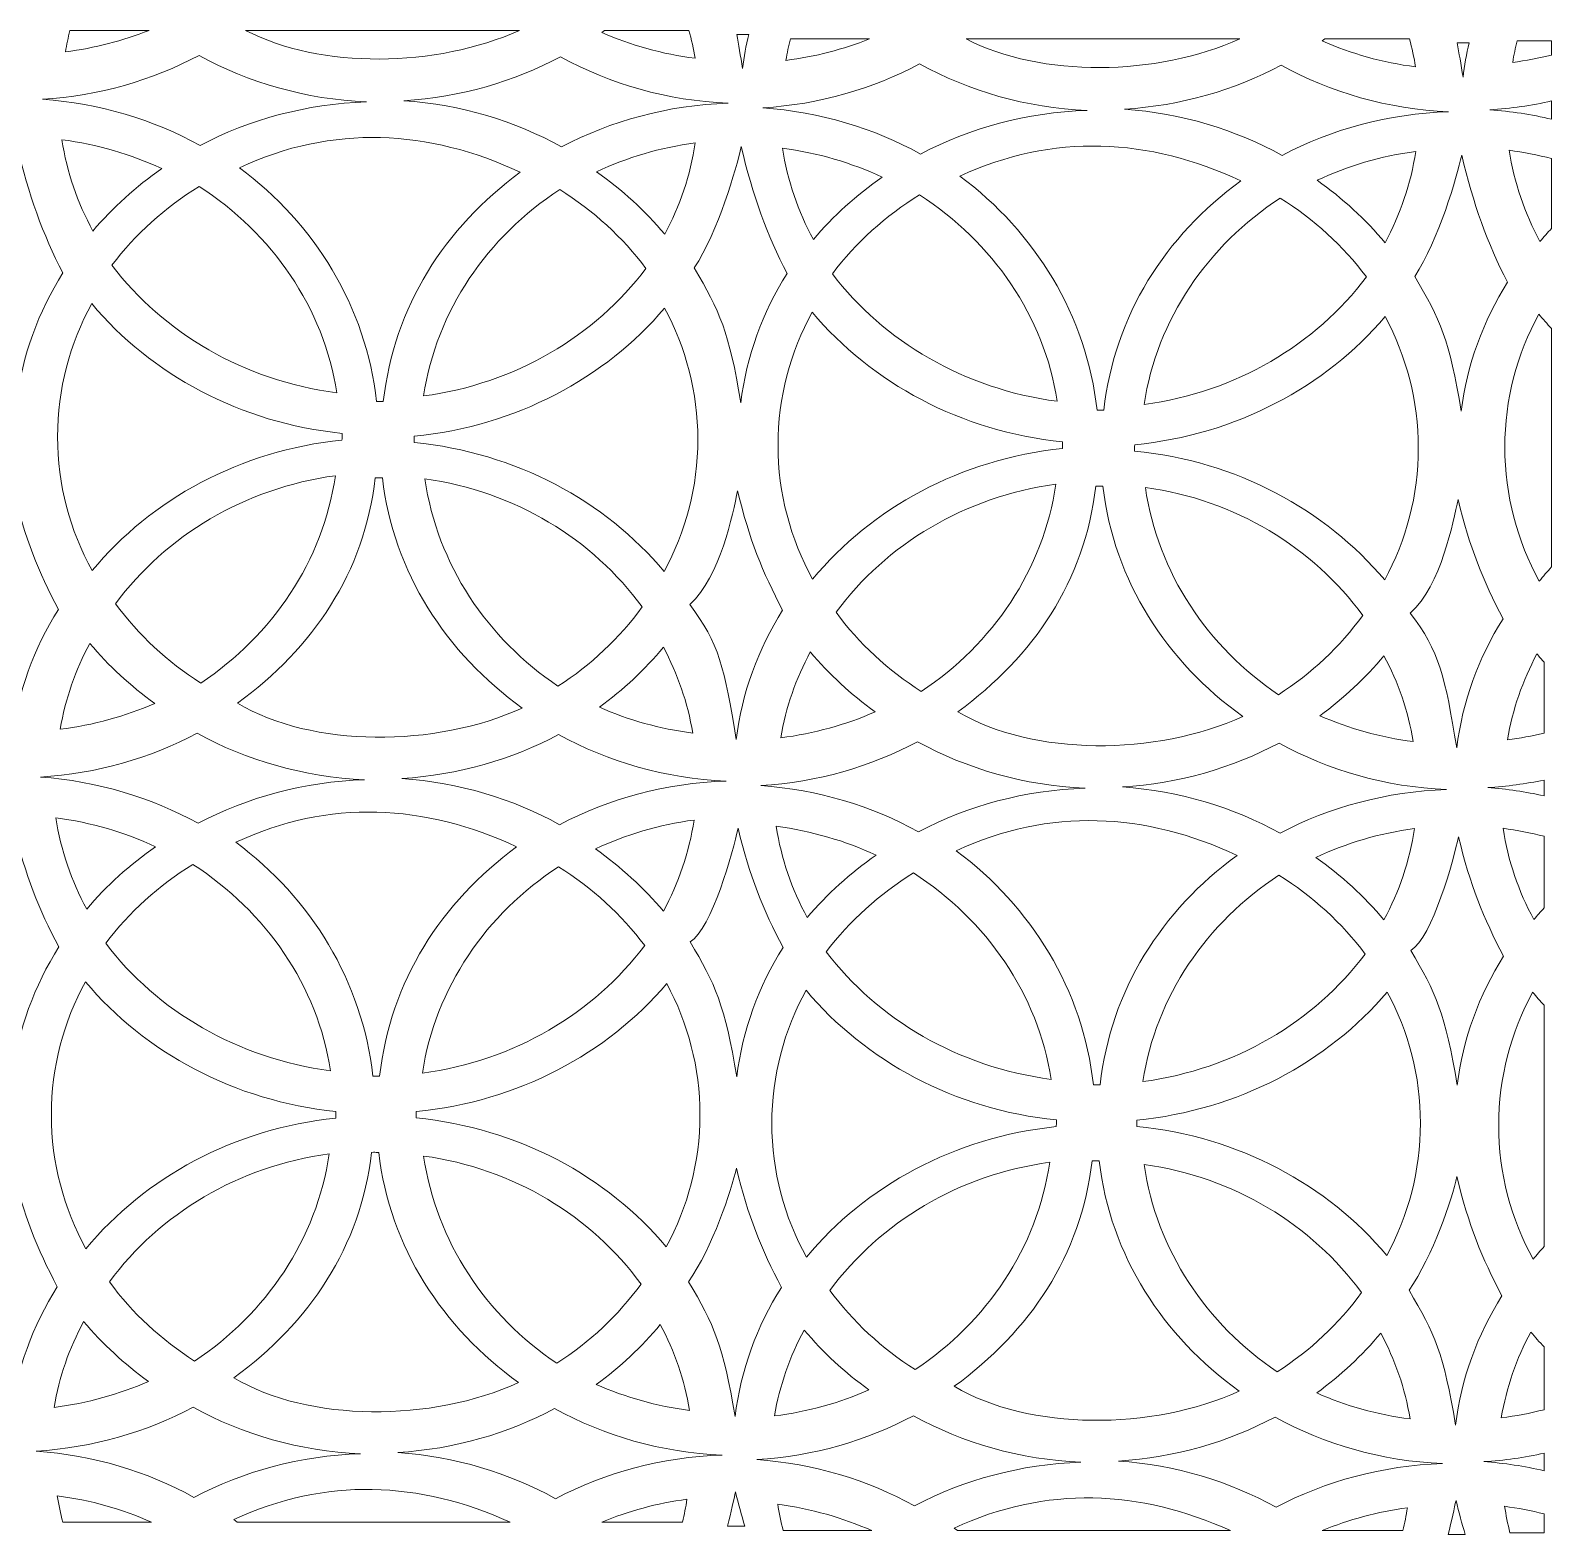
# Model space of a CAD drawing. Header units: millimetres. Extents: x -1200 to 1200, y -590 to 590.
# Drawn here: x 10 to 1200, y -590 to 587 of the extents above; entities that cross this region are included whole.
import ezdxf

# ---------------------------------------------------------------- set-up
doc = ezdxf.new("R2010")
doc.units = ezdxf.units.MM
doc.header["$MEASUREMENT"] = 0
doc.layers.add('Layer 1', color=7, linetype='Continuous')

msp = doc.modelspace()

# ---------------------------------------------------------------- linework, layer by layer
at = {"layer": 'Layer 1', "color": 250, "lineweight": 20}
for points, knots in [([(37.6898, 569.7617), (38.6448, 575.4157), (39.8166, 580.9928), (41.2048, 586.5023), (41.2048, 586.5023), (103.1133, 586.5023), (103.1133, 586.5023), (82.5614, 578.3672), (60.6245, 572.6579), (37.6898, 569.7617)], [0, 0, 0, 0, 0.333333333, 0.333333333, 0.333333333, 0.666666667, 0.666666667, 0.666666667, 1, 1, 1, 1]), ([(392.7274, 586.5023), (327.6813, 557.2516), (237.2292, 556.0679), (178.5995, 586.5023), (178.5995, 586.5023), (392.7274, 586.5023), (392.7274, 586.5023)], [0, 0, 0, 0, 0.5, 0.5, 0.5, 1, 1, 1, 1]), ([(530.1548, 564.6734), (528.9176, 572.0737), (527.3094, 579.351), (525.3434, 586.5023), (525.3434, 586.5023), (459.211, 586.5023), (459.211, 586.5023), (459.211, 586.5023), (457.0843, 584.9465), (457.0843, 584.9465), (479.7793, 574.9207), (504.3287, 567.9724), (530.1548, 564.6734)], [0, 0, 0, 0, 0.25, 0.25, 0.25, 0.5, 0.5, 0.5, 0.75, 0.75, 0.75, 1, 1, 1, 1]), ([(562.673, 583.4401), (564.1367, 575.4894), (565.6235, 566.6595), (567.2546, 556.689), (568.3639, 565.7526), (569.9754, 574.6809), (572.0726, 583.4401), (572.0726, 583.4401), (562.673, 583.4401), (562.673, 583.4401)], [0, 0, 0, 0, 0.333333333, 0.333333333, 0.333333333, 0.666666667, 0.666666667, 0.666666667, 1, 1, 1, 1]), ([(601.1544, 563.1023), (602.1096, 568.7563), (603.2812, 574.3335), (604.6695, 579.8429), (604.6695, 579.8429), (666.578, 579.8429), (666.578, 579.8429), (646.026, 571.7078), (624.0891, 565.9985), (601.1544, 563.1023)], [0, 0, 0, 0, 0.333333333, 0.333333333, 0.333333333, 0.666666667, 0.666666667, 0.666666667, 1, 1, 1, 1]), ([(956.192, 579.8429), (891.146, 550.5923), (800.6939, 549.4086), (742.0641, 579.8429), (742.0641, 579.8429), (956.192, 579.8429), (956.192, 579.8429)], [0, 0, 0, 0, 0.5, 0.5, 0.5, 1, 1, 1, 1]), ([(1093.6195, 558.0141), (1092.3822, 565.4144), (1090.774, 572.6917), (1088.8081, 579.8429), (1088.8081, 579.8429), (1022.6757, 579.8429), (1022.6757, 579.8429), (1022.6757, 579.8429), (1020.5489, 578.2873), (1020.5489, 578.2873), (1043.244, 568.2613), (1067.7935, 561.313), (1093.6195, 558.0141)], [0, 0, 0, 0, 0.25, 0.25, 0.25, 0.5, 0.5, 0.5, 0.75, 0.75, 0.75, 1, 1, 1, 1]), ([(1126.1377, 576.7807), (1127.6014, 568.8302), (1129.0881, 560.0002), (1130.7193, 550.0296), (1131.8286, 559.0932), (1133.4401, 568.0215), (1135.5373, 576.7807), (1135.5373, 576.7807), (1126.1377, 576.7807), (1126.1377, 576.7807)], [0, 0, 0, 0, 0.333333333, 0.333333333, 0.333333333, 0.666666667, 0.666666667, 0.666666667, 1, 1, 1, 1]), ([(1169.5225, 561.5344), (1170.471, 567.1883), (1171.6361, 572.7654), (1173.0178, 578.2749), (1173.0178, 578.2749), (1199.95, 578.2749), (1199.95, 578.2749), (1199.95, 578.2749), (1199.95, 567.1791), (1199.95, 567.1791), (1190.0317, 564.741), (1179.8838, 562.8502), (1169.5225, 561.5344)], [0, 0, 0, 0, 0.25, 0.25, 0.25, 0.5, 0.5, 0.5, 0.75, 0.75, 0.75, 1, 1, 1, 1]), ([(142.9634, 496.4782), (181.6222, 516.8652), (225.9391, 529.0832), (273.1737, 530.5804), (225.4927, 532.6711), (180.887, 545.7039), (142.1856, 566.9977), (105.6667, 547.5055), (64.0575, 535.3182), (19.6519, 532.6219), (64.4579, 529.4921), (106.3526, 516.6869), (142.9634, 496.4782)], [0, 0, 0, 0, 0.25, 0.25, 0.25, 0.5, 0.5, 0.5, 0.75, 0.75, 0.75, 1, 1, 1, 1]), ([(425.7214, 495.4114), (464.3834, 515.7983), (508.6971, 528.0163), (555.9284, 529.5136), (508.254, 531.6042), (463.6483, 544.637), (424.9468, 565.9309), (388.4213, 546.4386), (346.8154, 534.2514), (302.4099, 531.5551), (347.2191, 528.4252), (389.1106, 515.62), (425.7214, 495.4114)], [0, 0, 0, 0, 0.25, 0.25, 0.25, 0.5, 0.5, 0.5, 0.75, 0.75, 0.75, 1, 1, 1, 1]), ([(706.4281, 489.8189), (745.0868, 510.2058), (789.4038, 522.4238), (836.6384, 523.9211), (788.9574, 526.0118), (744.3517, 539.0445), (705.6502, 560.3384), (669.1313, 540.8462), (627.5221, 528.6589), (583.1166, 525.9626), (627.9225, 522.8327), (669.8174, 510.0275), (706.4281, 489.8189)], [0, 0, 0, 0, 0.25, 0.25, 0.25, 0.5, 0.5, 0.5, 0.75, 0.75, 0.75, 1, 1, 1, 1]), ([(989.1861, 488.752), (1027.8481, 509.1389), (1072.1617, 521.357), (1119.3932, 522.8543), (1071.7187, 524.9449), (1027.1129, 537.9777), (988.4115, 559.2716), (951.8861, 539.7793), (910.2801, 527.5921), (865.8745, 524.8957), (910.6838, 521.7659), (952.5753, 508.9607), (989.1861, 488.752)], [0, 0, 0, 0, 0.25, 0.25, 0.25, 0.5, 0.5, 0.5, 0.75, 0.75, 0.75, 1, 1, 1, 1]), ([(1199.95, 531.3029), (1184.298, 527.7427), (1168.1342, 525.4061), (1151.5798, 524.3946), (1168.1408, 523.2324), (1184.3079, 520.7267), (1199.95, 517.0066), (1199.95, 517.0066), (1199.95, 531.3029), (1199.95, 531.3029)], [0, 0, 0, 0, 0.333333333, 0.333333333, 0.333333333, 0.666666667, 0.666666667, 0.666666667, 1, 1, 1, 1]), ([(284.0404, 296.1232), (283.0394, 296.1232), (282.045, 296.1478), (281.0473, 296.157), (272.7241, 370.3659), (232.5655, 435.545), (173.8011, 479.1259), (246.3302, 513.0467), (322.01, 509.1882), (393.4363, 475.5103), (334.3077, 432.2584), (294.6938, 370.4028), (286.3084, 296.1478), (286.3084, 296.1478), (284.0404, 296.1232), (284.0404, 296.1232)], [0, 0, 0, 0, 0.2, 0.2, 0.2, 0.4, 0.4, 0.4, 0.6, 0.6, 0.6, 0.8, 0.8, 0.8, 1, 1, 1, 1]), ([(59.1508, 429.6021), (47.1551, 451.6399), (38.8385, 475.6701), (34.9756, 501.0039), (62.6987, 497.3575), (88.9777, 489.5914), (113.0479, 478.4064), (92.8406, 464.3806), (74.7043, 447.9598), (59.1508, 429.6021)], [0, 0, 0, 0, 0.333333333, 0.333333333, 0.333333333, 0.666666667, 0.666666667, 0.666666667, 1, 1, 1, 1]), ([(847.5052, 289.4639), (846.5042, 289.4639), (845.5097, 289.4885), (844.512, 289.4977), (836.1888, 363.7066), (796.0302, 428.8857), (737.2658, 472.4665), (809.7949, 506.3873), (885.4746, 502.5288), (956.901, 468.8509), (897.7723, 425.599), (858.1585, 363.7434), (849.773, 289.4885), (849.773, 289.4885), (847.5052, 289.4639), (847.5052, 289.4639)], [0, 0, 0, 0, 0.2, 0.2, 0.2, 0.4, 0.4, 0.4, 0.6, 0.6, 0.6, 0.8, 0.8, 0.8, 1, 1, 1, 1]), ([(-36.9168, 401.2583), (-16.9983, 367.6235), (-9.6006, 351.3287), (-0.5357, 295.8127), (3.931, 332.2761), (16.58, 366.4644), (35.6976, 396.8003), (20.049, 426.6198), (8.7819, 458.493), (-0.1912, 496.1247), (-4.0475, 478.5663), (-18.0879, 430.177), (-36.9168, 401.2583)], [0, 0, 0, 0, 0.25, 0.25, 0.25, 0.5, 0.5, 0.5, 0.75, 0.75, 0.75, 1, 1, 1, 1]), ([(506.3472, 427.1117), (518.2083, 449.1496), (526.433, 473.1798), (530.25, 498.5136), (502.842, 494.8672), (476.8583, 487.1011), (453.0605, 475.9161), (473.0413, 461.8903), (490.971, 445.4695), (506.3472, 427.1117)], [0, 0, 0, 0, 0.333333333, 0.333333333, 0.333333333, 0.666666667, 0.666666667, 0.666666667, 1, 1, 1, 1]), ([(529.4525, 400.7265), (549.371, 367.0916), (556.7687, 350.7968), (565.8336, 295.2808), (570.3003, 331.7442), (582.9492, 365.9325), (602.0668, 396.2685), (586.4183, 426.0879), (575.1512, 457.9611), (566.1781, 495.5928), (562.3217, 478.0344), (548.2814, 429.6451), (529.4525, 400.7265)], [0, 0, 0, 0, 0.25, 0.25, 0.25, 0.5, 0.5, 0.5, 0.75, 0.75, 0.75, 1, 1, 1, 1]), ([(622.6155, 422.9427), (610.6198, 444.9806), (602.3032, 469.0108), (598.4402, 494.3446), (626.1634, 490.6982), (652.4424, 482.932), (676.5126, 471.7471), (656.3053, 457.7213), (638.1689, 441.3004), (622.6155, 422.9427)], [0, 0, 0, 0, 0.333333333, 0.333333333, 0.333333333, 0.666666667, 0.666666667, 0.666666667, 1, 1, 1, 1]), ([(1069.8119, 420.4524), (1081.6731, 442.4903), (1089.8977, 466.5204), (1093.7147, 491.8542), (1066.3066, 488.2079), (1040.323, 480.4417), (1016.5252, 469.2568), (1036.5061, 455.2309), (1054.4356, 438.8101), (1069.8119, 420.4524)], [0, 0, 0, 0, 0.333333333, 0.333333333, 0.333333333, 0.666666667, 0.666666667, 0.666666667, 1, 1, 1, 1]), ([(1092.9172, 394.0671), (1112.8357, 360.4323), (1120.2333, 344.1374), (1129.2982, 288.6215), (1133.7651, 325.0849), (1146.4139, 359.2732), (1165.5316, 389.6091), (1149.8829, 419.4286), (1138.6158, 451.3017), (1129.6429, 488.9334), (1125.7865, 471.3751), (1111.7461, 422.9857), (1092.9172, 394.0671)], [0, 0, 0, 0, 0.25, 0.25, 0.25, 0.5, 0.5, 0.5, 0.75, 0.75, 0.75, 1, 1, 1, 1]), ([(1190.8687, 421.3747), (1178.9353, 443.4126), (1170.6646, 467.4428), (1166.8214, 492.7765), (1178.1279, 491.2824), (1189.1784, 489.0872), (1199.95, 486.2555), (1199.95, 486.2555), (1199.95, 431.6158), (1199.95, 431.6158), (1196.8288, 428.2708), (1193.8061, 424.8612), (1190.8687, 421.3747)], [0, 0, 0, 0, 0.25, 0.25, 0.25, 0.5, 0.5, 0.5, 0.75, 0.75, 0.75, 1, 1, 1, 1]), ([(74.0118, 402.8448), (92.3844, 427.0687), (115.5292, 448.0213), (142.1988, 464.5313), (199.4664, 427.4899), (239.6841, 369.711), (249.8452, 303.0839), (177.1422, 312.6486), (114.1704, 349.9021), (74.0118, 402.8448)], [0, 0, 0, 0, 0.333333333, 0.333333333, 0.333333333, 0.666666667, 0.666666667, 0.666666667, 1, 1, 1, 1]), ([(491.6569, 400.3544), (473.4943, 424.5783), (450.6088, 445.531), (424.2379, 462.0409), (367.62, 424.9995), (327.8553, 367.2207), (317.8124, 300.5936), (389.6915, 310.1582), (451.9545, 347.4118), (491.6569, 400.3544)], [0, 0, 0, 0, 0.333333333, 0.333333333, 0.333333333, 0.666666667, 0.666666667, 0.666666667, 1, 1, 1, 1]), ([(637.4764, 396.1854), (655.8492, 420.4093), (678.9938, 441.3619), (705.6634, 457.8719), (762.9311, 420.8305), (803.1488, 363.0517), (813.3099, 296.4245), (740.6069, 305.9893), (677.6351, 343.2428), (637.4764, 396.1854)], [0, 0, 0, 0, 0.333333333, 0.333333333, 0.333333333, 0.666666667, 0.666666667, 0.666666667, 1, 1, 1, 1]), ([(1055.1216, 393.6951), (1036.9589, 417.919), (1014.0736, 438.8716), (987.7026, 455.3816), (931.0847, 418.3402), (891.3199, 360.5614), (881.277, 293.9342), (953.1562, 303.4989), (1015.4191, 340.7525), (1055.1216, 393.6951)], [0, 0, 0, 0, 0.333333333, 0.333333333, 0.333333333, 0.666666667, 0.666666667, 0.666666667, 1, 1, 1, 1]), ([(254.0134, 271.3183), (254.0134, 271.3183), (254.0331, 269.9778), (254.0331, 269.9778), (254.0331, 268.6896), (254.0003, 267.4106), (253.9773, 266.1255), (174.3493, 257.9289), (104.623, 219.6516), (58.5863, 163.9541), (41.2704, 195.4492), (31.5098, 231.0302), (31.5098, 268.7142), (31.5098, 306.1307), (41.1358, 341.4688), (58.2221, 372.8009), (104.6296, 317.4294), (174.4149, 279.4442), (254.0134, 271.3183)], [0, 0, 0, 0, 0.166666667, 0.166666667, 0.166666667, 0.333333333, 0.333333333, 0.333333333, 0.5, 0.5, 0.5, 0.666666667, 0.666666667, 0.666666667, 0.833333333, 0.833333333, 0.833333333, 1, 1, 1, 1]), ([(310.4081, 266.2976), (310.4081, 267.2323), (310.4344, 268.1608), (310.4442, 269.0923), (389.8917, 276.8677), (459.6705, 314.3795), (506.3275, 369.2714), (522.9311, 338.299), (532.275, 303.4682), (532.275, 266.6236), (532.275, 229.5083), (522.7868, 194.4377), (505.9566, 163.2962), (459.654, 218.5293), (389.9311, 256.3455), (310.4344, 264.1793), (310.4344, 264.1793), (310.4081, 266.2976), (310.4081, 266.2976)], [0, 0, 0, 0, 0.166666667, 0.166666667, 0.166666667, 0.333333333, 0.333333333, 0.333333333, 0.5, 0.5, 0.5, 0.666666667, 0.666666667, 0.666666667, 0.833333333, 0.833333333, 0.833333333, 1, 1, 1, 1]), ([(817.478, 264.6589), (817.478, 264.6589), (817.4977, 263.3185), (817.4977, 263.3185), (817.4977, 262.0302), (817.465, 260.7513), (817.442, 259.4662), (737.814, 251.2696), (668.0877, 212.9922), (622.0511, 157.2948), (604.7352, 188.7898), (594.9745, 224.3709), (594.9745, 262.0548), (594.9745, 299.4713), (604.6006, 334.8095), (621.6867, 366.1416), (668.0943, 310.7701), (737.8796, 272.7848), (817.478, 264.6589)], [0, 0, 0, 0, 0.166666667, 0.166666667, 0.166666667, 0.333333333, 0.333333333, 0.333333333, 0.5, 0.5, 0.5, 0.666666667, 0.666666667, 0.666666667, 0.833333333, 0.833333333, 0.833333333, 1, 1, 1, 1]), ([(873.8728, 259.6383), (873.8728, 260.5729), (873.899, 261.5014), (873.9089, 262.433), (953.3564, 270.2084), (1023.1352, 307.7202), (1069.7922, 362.6121), (1086.3959, 331.6397), (1095.7397, 296.8088), (1095.7397, 259.9642), (1095.7397, 222.849), (1086.2514, 187.7784), (1069.4212, 156.6369), (1023.1188, 211.87), (953.3958, 249.6862), (873.899, 257.52), (873.899, 257.52), (873.8728, 259.6383), (873.8728, 259.6383)], [0, 0, 0, 0, 0.166666667, 0.166666667, 0.166666667, 0.333333333, 0.333333333, 0.333333333, 0.5, 0.5, 0.5, 0.666666667, 0.666666667, 0.666666667, 0.833333333, 0.833333333, 0.833333333, 1, 1, 1, 1]), ([(1199.95, 166.8103), (1196.6319, 163.2009), (1193.4122, 159.5023), (1190.3075, 155.7269), (1173.0835, 187.2218), (1163.3753, 222.8029), (1163.3753, 260.4868), (1163.3753, 297.9034), (1172.9489, 333.2415), (1189.9431, 364.5736), (1193.1628, 360.709), (1196.5072, 356.9242), (1199.95, 353.2349), (1199.95, 353.2349), (1199.95, 166.8103), (1199.95, 166.8103)], [0, 0, 0, 0, 0.2, 0.2, 0.2, 0.4, 0.4, 0.4, 0.6, 0.6, 0.6, 0.8, 0.8, 0.8, 1, 1, 1, 1]), ([(76.8802, 138.0055), (94.8525, 113.6771), (117.4885, 92.6384), (143.5805, 76.0577), (199.5912, 113.2559), (238.9326, 171.2776), (248.8672, 238.1876), (177.756, 228.5829), (116.1592, 191.1695), (76.8802, 138.0055)], [0, 0, 0, 0, 0.333333333, 0.333333333, 0.333333333, 0.666666667, 0.666666667, 0.666666667, 1, 1, 1, 1]), ([(-40.4187, 137.9225), (-17.5759, 108.1522), (-13.1025, 87.9928), (-4.0376, 32.4769), (0.4291, 68.9433), (13.078, 103.1285), (32.1957, 133.4645), (16.5471, 163.2839), (5.9955, 189.2172), (-2.9808, 226.8489), (-6.834, 209.2905), (-16.1318, 159.7852), (-40.4187, 137.9225)], [0, 0, 0, 0, 0.25, 0.25, 0.25, 0.5, 0.5, 0.5, 0.75, 0.75, 0.75, 1, 1, 1, 1]), ([(280.0265, 236.5889), (280.0265, 236.5889), (281.4641, 236.6073), (281.4641, 236.6073), (282.8425, 236.6073), (284.2112, 236.5766), (285.5863, 236.555), (294.3624, 162.1771), (335.3448, 99.5006), (394.9722, 56.5009), (326.9953, 25.507), (230.7145, 25.3871), (172.2586, 60.2487), (231.5382, 103.5958), (271.3293, 162.2386), (280.0265, 236.5889)], [0, 0, 0, 0, 0.2, 0.2, 0.2, 0.4, 0.4, 0.4, 0.6, 0.6, 0.6, 0.8, 0.8, 0.8, 1, 1, 1, 1]), ([(488.8179, 135.5152), (471.0525, 111.1867), (448.6724, 90.1481), (422.8759, 73.5673), (367.4954, 110.7656), (328.6002, 168.7872), (318.7805, 235.6973), (389.0844, 226.0926), (449.9852, 188.6791), (488.8179, 135.5152)], [0, 0, 0, 0, 0.333333333, 0.333333333, 0.333333333, 0.666666667, 0.666666667, 0.666666667, 1, 1, 1, 1]), ([(525.9506, 137.3906), (548.7934, 107.6203), (553.2667, 87.4609), (562.3316, 31.9449), (566.7984, 68.4114), (579.4473, 102.5966), (598.565, 132.9326), (582.9164, 162.7521), (572.3648, 188.6853), (563.3884, 226.317), (559.5353, 208.7586), (550.2375, 159.2533), (525.9506, 137.3906)], [0, 0, 0, 0, 0.25, 0.25, 0.25, 0.5, 0.5, 0.5, 0.75, 0.75, 0.75, 1, 1, 1, 1]), ([(640.3449, 131.3462), (658.3172, 107.0178), (680.9532, 85.979), (707.0451, 69.3984), (763.0559, 106.5965), (802.3972, 164.6183), (812.3319, 231.5283), (741.2207, 221.9236), (679.624, 184.5102), (640.3449, 131.3462)], [0, 0, 0, 0, 0.333333333, 0.333333333, 0.333333333, 0.666666667, 0.666666667, 0.666666667, 1, 1, 1, 1]), ([(843.4913, 229.9296), (843.4913, 229.9296), (844.9288, 229.948), (844.9288, 229.948), (846.3072, 229.948), (847.6758, 229.9172), (849.051, 229.8957), (857.827, 155.5178), (898.8095, 92.8413), (958.437, 49.8415), (890.4601, 18.8476), (794.1791, 18.7278), (735.7233, 53.5893), (795.0029, 96.9365), (834.7939, 155.5793), (843.4913, 229.9296)], [0, 0, 0, 0, 0.2, 0.2, 0.2, 0.4, 0.4, 0.4, 0.6, 0.6, 0.6, 0.8, 0.8, 0.8, 1, 1, 1, 1]), ([(1052.2827, 128.8558), (1034.5172, 104.5274), (1012.1372, 83.4887), (986.3406, 66.908), (930.96, 104.1062), (892.065, 162.1279), (882.2452, 229.038), (952.5491, 219.4333), (1013.45, 182.0199), (1052.2827, 128.8558)], [0, 0, 0, 0, 0.333333333, 0.333333333, 0.333333333, 0.666666667, 0.666666667, 0.666666667, 1, 1, 1, 1]), ([(1089.4153, 130.7312), (1112.2581, 100.961), (1116.7314, 80.8016), (1125.7963, 25.2856), (1130.2632, 61.7521), (1142.912, 95.9373), (1162.0297, 126.2732), (1146.381, 156.0927), (1135.8294, 182.026), (1126.8531, 219.6577), (1123.0001, 202.0993), (1113.7021, 152.594), (1089.4153, 130.7312)], [0, 0, 0, 0, 0.25, 0.25, 0.25, 0.5, 0.5, 0.5, 0.75, 0.75, 0.75, 1, 1, 1, 1]), ([(33.5872, 39.8495), (37.6045, 63.6244), (45.5404, 86.1973), (56.7714, 107.0178), (71.4945, 89.5209), (88.5346, 73.7518), (107.4948, 60.1226), (84.5372, 50.0967), (59.7055, 43.1484), (33.5872, 39.8495)], [0, 0, 0, 0, 0.333333333, 0.333333333, 0.333333333, 0.666666667, 0.666666667, 0.666666667, 1, 1, 1, 1]), ([(528.3071, 36.8887), (524.3325, 60.6637), (516.4885, 83.2366), (505.3823, 104.0601), (490.8298, 86.5601), (473.98, 70.7911), (455.2365, 57.1619), (477.9315, 47.136), (502.4809, 40.1877), (528.3071, 36.8887)], [0, 0, 0, 0, 0.333333333, 0.333333333, 0.333333333, 0.666666667, 0.666666667, 0.666666667, 1, 1, 1, 1]), ([(597.052, 33.1901), (601.0691, 56.9651), (609.005, 79.538), (620.2361, 100.3584), (634.9591, 82.8615), (651.9993, 67.0925), (670.9594, 53.4633), (648.0019, 43.4374), (623.1701, 36.489), (597.052, 33.1901)], [0, 0, 0, 0, 0.333333333, 0.333333333, 0.333333333, 0.666666667, 0.666666667, 0.666666667, 1, 1, 1, 1]), ([(1091.7717, 30.2294), (1087.7973, 54.0044), (1079.9533, 76.5772), (1068.8469, 97.4008), (1054.2945, 79.9008), (1037.4447, 64.1318), (1018.7012, 50.5026), (1041.3962, 40.4767), (1065.9456, 33.5283), (1091.7717, 30.2294)], [0, 0, 0, 0, 0.333333333, 0.333333333, 0.333333333, 0.666666667, 0.666666667, 0.666666667, 1, 1, 1, 1]), ([(1165.4397, 31.6221), (1169.4371, 55.3971), (1177.3304, 77.97), (1188.5023, 98.7904), (1190.3271, 96.6076), (1192.1848, 94.4493), (1194.0817, 92.3217), (1194.0817, 92.3217), (1194.0817, 36.8334), (1194.0817, 36.8334), (1184.7346, 34.6013), (1175.1774, 32.8581), (1165.4397, 31.6221)], [0, 0, 0, 0, 0.25, 0.25, 0.25, 0.5, 0.5, 0.5, 0.75, 0.75, 0.75, 1, 1, 1, 1]), ([(141.3881, -33.6861), (180.0468, -13.2992), (224.3638, -1.0812), (271.5951, 0.4161), (223.9174, 2.5068), (179.3117, 15.5395), (140.6135, 36.8334), (104.0881, 17.3412), (62.482, 5.1539), (18.0765, 2.4576), (62.8857, -0.6723), (104.774, -13.4775), (141.3881, -33.6861)], [0, 0, 0, 0, 0.25, 0.25, 0.25, 0.5, 0.5, 0.5, 0.75, 0.75, 0.75, 1, 1, 1, 1]), ([(424.146, -34.753), (462.8048, -14.366), (507.1217, -2.148), (554.3531, -0.6507), (506.6754, 1.4399), (462.0696, 14.4726), (423.3682, 35.7666), (386.846, 16.2743), (345.2401, 4.087), (300.8312, 1.3907), (345.6405, -1.7391), (387.5352, -14.5444), (424.146, -34.753)], [0, 0, 0, 0, 0.25, 0.25, 0.25, 0.5, 0.5, 0.5, 0.75, 0.75, 0.75, 1, 1, 1, 1]), ([(704.8527, -40.3454), (743.5115, -19.9585), (787.8284, -7.7405), (835.0598, -6.2432), (787.3821, -4.1526), (742.7763, 8.8801), (704.0782, 30.174), (667.5527, 10.6818), (625.9468, -1.5055), (581.5412, -4.2018), (626.3505, -7.3316), (668.2387, -20.1369), (704.8527, -40.3454)], [0, 0, 0, 0, 0.25, 0.25, 0.25, 0.5, 0.5, 0.5, 0.75, 0.75, 0.75, 1, 1, 1, 1]), ([(987.6107, -41.4123), (1026.2695, -21.0254), (1070.5864, -8.8074), (1117.8177, -7.3101), (1070.14, -5.2194), (1025.5343, 7.8133), (986.8329, 29.1072), (950.3107, 9.615), (908.7047, -2.5723), (864.2959, -5.2686), (909.1051, -8.3984), (951, -21.2037), (987.6107, -41.4123)], [0, 0, 0, 0, 0.25, 0.25, 0.25, 0.5, 0.5, 0.5, 0.75, 0.75, 0.75, 1, 1, 1, 1]), ([(1194.0817, 0.1917), (1179.7787, -2.8398), (1165.0524, -4.8505), (1150.0142, -5.7697), (1165.0623, -6.8274), (1179.7886, -8.9949), (1194.0817, -12.1708), (1194.0817, -12.1708), (1194.0817, 0.1917), (1194.0817, 0.1917)], [0, 0, 0, 0, 0.333333333, 0.333333333, 0.333333333, 0.666666667, 0.666666667, 0.666666667, 1, 1, 1, 1]), ([(281.1687, -231.5169), (280.1677, -231.5169), (279.1733, -231.4923), (278.1723, -231.4831), (269.849, -157.2743), (229.6905, -92.0952), (170.9261, -48.5143), (243.4585, -14.5936), (319.1349, -18.452), (390.5612, -52.13), (331.4326, -95.3818), (291.8221, -157.2374), (283.4333, -231.4923), (283.4333, -231.4923), (281.1687, -231.5169), (281.1687, -231.5169)], [0, 0, 0, 0, 0.2, 0.2, 0.2, 0.4, 0.4, 0.4, 0.6, 0.6, 0.6, 0.8, 0.8, 0.8, 1, 1, 1, 1]), ([(844.6333, -238.1763), (843.6323, -238.1763), (842.6379, -238.1517), (841.6369, -238.1425), (833.3138, -163.9336), (793.1551, -98.7545), (734.3908, -55.1737), (806.9231, -21.2529), (882.5996, -25.1113), (954.026, -58.7892), (894.8974, -102.0411), (855.2868, -163.8967), (846.898, -238.1517), (846.898, -238.1517), (844.6333, -238.1763), (844.6333, -238.1763)], [0, 0, 0, 0, 0.2, 0.2, 0.2, 0.4, 0.4, 0.4, 0.6, 0.6, 0.6, 0.8, 0.8, 0.8, 1, 1, 1, 1]), ([(54.3295, -100.7683), (42.3306, -78.7304), (34.0139, -54.7002), (30.1511, -29.3665), (57.8774, -33.0128), (84.1565, -40.7789), (108.2266, -51.9639), (88.016, -65.9897), (69.8797, -82.4105), (54.3295, -100.7683)], [0, 0, 0, 0, 0.333333333, 0.333333333, 0.333333333, 0.666666667, 0.666666667, 0.666666667, 1, 1, 1, 1]), ([(505.3953, -102.53), (517.2598, -80.492), (525.478, -56.4619), (529.3015, -31.1281), (501.8869, -34.7745), (475.9066, -42.5406), (452.1087, -53.7256), (472.0896, -67.7514), (490.0191, -84.1722), (505.3953, -102.53)], [0, 0, 0, 0, 0.333333333, 0.333333333, 0.333333333, 0.666666667, 0.666666667, 0.666666667, 1, 1, 1, 1]), ([(-40.0708, -125.9607), (-20.7693, -158.1044), (-12.7514, -175.8903), (-3.6865, -231.4063), (0.7771, -194.9398), (13.4292, -160.7546), (32.5436, -130.4187), (16.8982, -100.5992), (6.3433, -74.6659), (-2.6296, -37.0342), (-6.486, -54.5926), (-22.9781, -115.8486), (-40.0708, -125.9607)], [0, 0, 0, 0, 0.25, 0.25, 0.25, 0.5, 0.5, 0.5, 0.75, 0.75, 0.75, 1, 1, 1, 1]), ([(526.2985, -126.4925), (545.6, -158.6363), (553.6179, -176.4222), (562.6828, -231.9382), (567.1463, -195.4717), (579.7985, -161.2865), (598.9129, -130.9505), (583.2675, -101.1311), (572.7126, -75.1978), (563.7396, -37.5661), (559.8833, -55.1245), (543.3912, -116.3805), (526.2985, -126.4925)], [0, 0, 0, 0, 0.25, 0.25, 0.25, 0.5, 0.5, 0.5, 0.75, 0.75, 0.75, 1, 1, 1, 1]), ([(617.7943, -107.4276), (605.7952, -85.3897), (597.4786, -61.3596), (593.6157, -36.0258), (621.3421, -39.6721), (647.6211, -47.4383), (671.6914, -58.6232), (651.4808, -72.649), (633.3444, -89.0699), (617.7943, -107.4276)], [0, 0, 0, 0, 0.333333333, 0.333333333, 0.333333333, 0.666666667, 0.666666667, 0.666666667, 1, 1, 1, 1]), ([(1068.8601, -109.1893), (1080.7245, -87.1514), (1088.9426, -63.1212), (1092.7662, -37.7874), (1065.3516, -41.4338), (1039.3712, -49.2), (1015.5734, -60.3849), (1035.5542, -74.4107), (1053.4839, -90.8315), (1068.8601, -109.1893)], [0, 0, 0, 0, 0.333333333, 0.333333333, 0.333333333, 0.666666667, 0.666666667, 0.666666667, 1, 1, 1, 1]), ([(1089.7631, -133.1519), (1109.0646, -165.2956), (1117.0826, -183.0815), (1126.1474, -238.5975), (1130.611, -202.1311), (1143.2631, -167.9458), (1162.3775, -137.6099), (1146.7323, -107.7904), (1136.1773, -81.8572), (1127.2043, -44.2254), (1123.3479, -61.7838), (1106.8558, -123.0399), (1089.7631, -133.1519)], [0, 0, 0, 0, 0.25, 0.25, 0.25, 0.5, 0.5, 0.5, 0.75, 0.75, 0.75, 1, 1, 1, 1]), ([(1186.0737, -108.9956), (1174.137, -86.9577), (1165.8664, -62.9275), (1162.0231, -37.5938), (1172.9555, -39.0388), (1183.6483, -41.1417), (1194.0817, -43.8381), (1194.0817, -43.8381), (1194.0817, -99.9136), (1194.0817, -99.9136), (1191.3412, -102.8866), (1188.673, -105.9088), (1186.0737, -108.9956)], [0, 0, 0, 0, 0.25, 0.25, 0.25, 0.5, 0.5, 0.5, 0.75, 0.75, 0.75, 1, 1, 1, 1]), ([(69.1872, -127.5255), (87.5632, -103.3017), (110.7046, -82.349), (137.3775, -65.8391), (194.6452, -102.8805), (234.8629, -160.6593), (245.0207, -227.2864), (172.321, -217.7218), (109.3425, -180.4682), (69.1872, -127.5255)], [0, 0, 0, 0, 0.333333333, 0.333333333, 0.333333333, 0.666666667, 0.666666667, 0.666666667, 1, 1, 1, 1]), ([(490.7019, -129.2872), (472.5359, -105.0634), (449.6571, -84.1107), (423.2829, -67.6007), (366.6683, -104.6421), (326.9035, -162.421), (316.8572, -229.0482), (388.7364, -219.4834), (450.9994, -182.2298), (490.7019, -129.2872)], [0, 0, 0, 0, 0.333333333, 0.333333333, 0.333333333, 0.666666667, 0.666666667, 0.666666667, 1, 1, 1, 1]), ([(632.6519, -134.1849), (651.0278, -109.961), (674.1692, -89.0084), (700.8421, -72.4984), (758.1099, -109.5398), (798.3276, -167.3186), (808.4854, -233.9458), (735.7857, -224.3811), (672.8072, -187.1275), (632.6519, -134.1849)], [0, 0, 0, 0, 0.333333333, 0.333333333, 0.333333333, 0.666666667, 0.666666667, 0.666666667, 1, 1, 1, 1]), ([(1054.1665, -135.9466), (1036.0006, -111.7227), (1013.1217, -90.7701), (986.7475, -74.2601), (930.1329, -111.3015), (890.3682, -169.0803), (880.322, -235.7075), (952.2012, -226.1428), (1014.4641, -188.8892), (1054.1665, -135.9466)], [0, 0, 0, 0, 0.333333333, 0.333333333, 0.333333333, 0.666666667, 0.666666667, 0.666666667, 1, 1, 1, 1]), ([(249.1889, -259.052), (249.1889, -259.052), (249.2086, -260.3925), (249.2086, -260.3925), (249.2086, -261.6807), (249.179, -262.9597), (249.156, -264.2449), (169.528, -272.4414), (99.8017, -310.7188), (53.7651, -366.4162), (36.4492, -334.9211), (26.6885, -299.3401), (26.6885, -261.6562), (26.6885, -224.2396), (36.3146, -188.9015), (53.4007, -157.5695), (99.8083, -212.9409), (169.5936, -250.9262), (249.1889, -259.052)], [0, 0, 0, 0, 0.166666667, 0.166666667, 0.166666667, 0.333333333, 0.333333333, 0.333333333, 0.5, 0.5, 0.5, 0.666666667, 0.666666667, 0.666666667, 0.833333333, 0.833333333, 0.833333333, 1, 1, 1, 1]), ([(312.0491, -261.982), (312.0491, -261.0474), (312.0754, -260.1189), (312.0852, -259.1873), (391.5328, -251.412), (461.3115, -213.9001), (507.9718, -159.0083), (524.5722, -189.9807), (533.916, -224.8115), (533.916, -261.6562), (533.916, -298.7713), (524.431, -333.842), (507.6008, -364.9835), (461.2984, -309.7503), (391.5721, -271.9341), (312.0754, -264.1003), (312.0754, -264.1003), (312.0491, -261.982), (312.0491, -261.982)], [0, 0, 0, 0, 0.166666667, 0.166666667, 0.166666667, 0.333333333, 0.333333333, 0.333333333, 0.5, 0.5, 0.5, 0.666666667, 0.666666667, 0.666666667, 0.833333333, 0.833333333, 0.833333333, 1, 1, 1, 1]), ([(812.6535, -265.7114), (812.6535, -265.7114), (812.6732, -267.0519), (812.6732, -267.0519), (812.6732, -268.3401), (812.6437, -269.6191), (812.6207, -270.9042), (732.9926, -279.1008), (663.2665, -317.3781), (617.2297, -373.0755), (599.9139, -341.5805), (590.1532, -305.9994), (590.1532, -268.3155), (590.1532, -230.899), (599.7793, -195.5608), (616.8654, -164.2287), (663.273, -219.6002), (733.0583, -257.5855), (812.6535, -265.7114)], [0, 0, 0, 0, 0.166666667, 0.166666667, 0.166666667, 0.333333333, 0.333333333, 0.333333333, 0.5, 0.5, 0.5, 0.666666667, 0.666666667, 0.666666667, 0.833333333, 0.833333333, 0.833333333, 1, 1, 1, 1]), ([(875.5138, -268.6414), (875.5138, -267.7067), (875.54, -266.7782), (875.5499, -265.8467), (954.9974, -258.0713), (1024.7761, -220.5595), (1071.4364, -165.6676), (1088.0368, -196.64), (1097.3807, -231.4709), (1097.3807, -268.3155), (1097.3807, -305.4307), (1087.8957, -340.5014), (1071.0656, -371.6428), (1024.763, -316.4096), (955.0368, -278.5935), (875.54, -270.7597), (875.54, -270.7597), (875.5138, -268.6414), (875.5138, -268.6414)], [0, 0, 0, 0, 0.166666667, 0.166666667, 0.166666667, 0.333333333, 0.333333333, 0.333333333, 0.5, 0.5, 0.5, 0.666666667, 0.666666667, 0.666666667, 0.833333333, 0.833333333, 0.833333333, 1, 1, 1, 1]), ([(1194.0817, -364.7314), (1191.141, -367.9688), (1188.2792, -371.2739), (1185.5091, -374.6435), (1168.2884, -343.1485), (1158.5803, -307.5674), (1158.5803, -269.8835), (1158.5803, -232.467), (1168.1539, -197.1288), (1185.1481, -165.7967), (1188.0363, -169.2586), (1191.0163, -172.659), (1194.0817, -175.9825), (1194.0817, -175.9825), (1194.0817, -364.7314), (1194.0817, -364.7314)], [0, 0, 0, 0, 0.2, 0.2, 0.2, 0.4, 0.4, 0.4, 0.6, 0.6, 0.6, 0.8, 0.8, 0.8, 1, 1, 1, 1]), ([(72.059, -392.3648), (90.0312, -416.6932), (112.6672, -437.7289), (138.7592, -454.3127), (194.7666, -417.1145), (234.1113, -359.0928), (244.0459, -292.1827), (172.9347, -301.7874), (111.338, -339.2008), (72.059, -392.3648)], [0, 0, 0, 0, 0.333333333, 0.333333333, 0.333333333, 0.666666667, 0.666666667, 0.666666667, 1, 1, 1, 1]), ([(277.1548, -291.0513), (277.1548, -291.0513), (278.589, -291.0329), (278.589, -291.0329), (279.9675, -291.0329), (281.3361, -291.0636), (282.7113, -291.0851), (291.4873, -365.4631), (332.4698, -428.1395), (392.0972, -471.1393), (324.1269, -502.1332), (227.8427, -502.2531), (169.3835, -467.3915), (228.6632, -424.0443), (268.4542, -365.4016), (277.1548, -291.0513)], [0, 0, 0, 0, 0.2, 0.2, 0.2, 0.4, 0.4, 0.4, 0.6, 0.6, 0.6, 0.8, 0.8, 0.8, 1, 1, 1, 1]), ([(487.8629, -394.1265), (470.0974, -418.4549), (447.7141, -439.4936), (421.9208, -456.0743), (366.5435, -418.8762), (327.6518, -360.8544), (317.8254, -293.9444), (388.1325, -303.5491), (449.0335, -340.9625), (487.8629, -394.1265)], [0, 0, 0, 0, 0.333333333, 0.333333333, 0.333333333, 0.666666667, 0.666666667, 0.666666667, 1, 1, 1, 1]), ([(-41.3507, -391.7161), (-21.534, -425.1081), (-14.0346, -441.6457), (-4.9697, -497.1617), (-0.5063, -460.6953), (12.146, -426.5101), (31.2604, -396.1742), (15.615, -366.3547), (5.0601, -340.4214), (-3.913, -302.7897), (-7.7693, -320.348), (-22.6991, -364.9558), (-41.3507, -391.7161)], [0, 0, 0, 0, 0.25, 0.25, 0.25, 0.5, 0.5, 0.5, 0.75, 0.75, 0.75, 1, 1, 1, 1]), ([(525.0185, -392.248), (544.8352, -425.64), (552.3347, -442.1777), (561.3996, -497.6937), (565.863, -461.2272), (578.5152, -427.042), (597.6296, -396.706), (581.9843, -366.8865), (571.4294, -340.9533), (562.4563, -303.3216), (558.5999, -320.88), (543.6701, -365.4877), (525.0185, -392.248)], [0, 0, 0, 0, 0.25, 0.25, 0.25, 0.5, 0.5, 0.5, 0.75, 0.75, 0.75, 1, 1, 1, 1]), ([(635.5237, -399.0242), (653.4959, -423.3526), (676.1319, -444.3882), (702.2238, -460.972), (758.2313, -423.7738), (797.576, -365.7521), (807.5107, -298.842), (736.3994, -308.4468), (674.8027, -345.8601), (635.5237, -399.0242)], [0, 0, 0, 0, 0.333333333, 0.333333333, 0.333333333, 0.666666667, 0.666666667, 0.666666667, 1, 1, 1, 1]), ([(840.6195, -297.7106), (840.6195, -297.7106), (842.0537, -297.6922), (842.0537, -297.6922), (843.4321, -297.6922), (844.8008, -297.7229), (846.1759, -297.7445), (854.952, -372.1224), (895.9344, -434.7989), (955.562, -477.7986), (887.5915, -508.7925), (791.3074, -508.9125), (732.8483, -474.0508), (792.1279, -430.7037), (831.9189, -372.0609), (840.6195, -297.7106)], [0, 0, 0, 0, 0.2, 0.2, 0.2, 0.4, 0.4, 0.4, 0.6, 0.6, 0.6, 0.8, 0.8, 0.8, 1, 1, 1, 1]), ([(1051.3276, -400.7858), (1033.5621, -425.1143), (1011.1789, -446.153), (985.3855, -462.7336), (930.0083, -425.5354), (891.1164, -367.5138), (881.2901, -300.6037), (951.5973, -310.2085), (1012.4981, -347.6219), (1051.3276, -400.7858)], [0, 0, 0, 0, 0.333333333, 0.333333333, 0.333333333, 0.666666667, 0.666666667, 0.666666667, 1, 1, 1, 1]), ([(1088.4832, -398.9074), (1108.2999, -432.2993), (1115.7993, -448.837), (1124.8642, -504.353), (1129.3278, -467.8865), (1141.9799, -433.7013), (1161.0943, -403.3654), (1145.449, -373.5459), (1134.894, -347.6126), (1125.9211, -309.9809), (1122.0647, -327.5393), (1107.1348, -372.147), (1088.4832, -398.9074)], [0, 0, 0, 0, 0.25, 0.25, 0.25, 0.5, 0.5, 0.5, 0.75, 0.75, 0.75, 1, 1, 1, 1]), ([(28.7627, -490.5209), (32.7831, -466.7459), (40.7191, -444.173), (51.9501, -423.3495), (66.6732, -440.8495), (83.7133, -456.6185), (102.667, -470.2477), (79.7159, -480.2736), (54.881, -487.2219), (28.7627, -490.5209)], [0, 0, 0, 0, 0.333333333, 0.333333333, 0.333333333, 0.666666667, 0.666666667, 0.666666667, 1, 1, 1, 1]), ([(525.8587, -492.8883), (521.8874, -469.1132), (514.0369, -446.5404), (502.9372, -425.7168), (488.3782, -443.2169), (471.5316, -458.9858), (452.788, -472.6151), (475.4832, -482.6409), (500.0359, -489.5893), (525.8587, -492.8883)], [0, 0, 0, 0, 0.333333333, 0.333333333, 0.333333333, 0.666666667, 0.666666667, 0.666666667, 1, 1, 1, 1]), ([(592.2274, -497.1802), (596.2479, -473.4052), (604.1837, -450.8323), (615.4148, -430.0088), (630.1379, -447.5088), (647.1781, -463.2778), (666.1316, -476.907), (643.1805, -486.9329), (618.3456, -493.8813), (592.2274, -497.1802)], [0, 0, 0, 0, 0.333333333, 0.333333333, 0.333333333, 0.666666667, 0.666666667, 0.666666667, 1, 1, 1, 1]), ([(1089.3234, -499.5475), (1085.3521, -475.7726), (1077.5016, -453.1997), (1066.4018, -432.3762), (1051.8428, -449.8762), (1034.9964, -465.6452), (1016.2528, -479.2744), (1038.9478, -489.3003), (1063.5005, -496.2486), (1089.3234, -499.5475)], [0, 0, 0, 0, 0.333333333, 0.333333333, 0.333333333, 0.666666667, 0.666666667, 0.666666667, 1, 1, 1, 1]), ([(1160.6413, -498.7482), (1164.6422, -474.9732), (1172.5353, -452.4003), (1183.704, -431.5768), (1187.0484, -435.5736), (1190.5044, -439.4844), (1194.0817, -443.2937), (1194.0817, -443.2937), (1194.0817, -492.341), (1194.0817, -492.341), (1183.2117, -495.148), (1172.0529, -497.3001), (1160.6413, -498.7482)], [0, 0, 0, 0, 0.25, 0.25, 0.25, 0.5, 0.5, 0.5, 0.75, 0.75, 0.75, 1, 1, 1, 1]), ([(138.2373, -560.905), (176.8928, -540.5181), (221.2097, -528.3002), (268.441, -526.8029), (220.7666, -524.7122), (176.1609, -511.6795), (137.4595, -490.3856), (100.9341, -509.8778), (59.3281, -522.0651), (14.9225, -524.7614), (59.7318, -527.8913), (101.6233, -540.6965), (138.2373, -560.905)], [0, 0, 0, 0, 0.25, 0.25, 0.25, 0.5, 0.5, 0.5, 0.75, 0.75, 0.75, 1, 1, 1, 1]), ([(420.9921, -561.9719), (459.6507, -541.585), (503.9677, -529.367), (551.2023, -527.8697), (503.5213, -525.7791), (458.9156, -512.7463), (420.2141, -491.4524), (383.6953, -510.9447), (342.086, -523.1319), (297.6805, -525.8283), (342.4864, -528.9581), (384.3813, -541.7633), (420.9921, -561.9719)], [0, 0, 0, 0, 0.25, 0.25, 0.25, 0.5, 0.5, 0.5, 0.75, 0.75, 0.75, 1, 1, 1, 1]), ([(701.7021, -567.5644), (740.3575, -547.1775), (784.6745, -534.9595), (831.9058, -533.4622), (784.2313, -531.3716), (739.6257, -518.3389), (700.9242, -497.0449), (664.3987, -516.5372), (622.7927, -528.7244), (578.3872, -531.4208), (623.1964, -534.5506), (665.088, -547.3558), (701.7021, -567.5644)], [0, 0, 0, 0, 0.25, 0.25, 0.25, 0.5, 0.5, 0.5, 0.75, 0.75, 0.75, 1, 1, 1, 1]), ([(984.4567, -568.6312), (1023.1155, -548.2443), (1067.4324, -536.0264), (1114.6671, -534.5291), (1066.9861, -532.4384), (1022.3803, -519.4057), (983.6789, -498.1118), (947.16, -517.604), (905.5507, -529.7913), (861.1451, -532.4876), (905.9511, -535.6174), (947.8459, -548.4227), (984.4567, -568.6312)], [0, 0, 0, 0, 0.25, 0.25, 0.25, 0.5, 0.5, 0.5, 0.75, 0.75, 0.75, 1, 1, 1, 1]), ([(1194.0817, -526.3448), (1178.7974, -529.7605), (1163.0176, -532.0019), (1146.8766, -532.9887), (1163.0274, -534.1232), (1178.8073, -536.5398), (1194.0817, -540.1062), (1194.0817, -540.1062), (1194.0817, -526.3448), (1194.0817, -526.3448)], [0, 0, 0, 0, 0.333333333, 0.333333333, 0.333333333, 0.666666667, 0.666666667, 0.666666667, 1, 1, 1, 1]), ([(171.9238, -580.3051), (171.9238, -580.3051), (169.2851, -578.3251), (169.2851, -578.3251), (240.6195, -544.9639), (314.9898, -548.1521), (385.379, -580.3051), (385.379, -580.3051), (171.9238, -580.3051), (171.9238, -580.3051)], [0, 0, 0, 0, 0.333333333, 0.333333333, 0.333333333, 0.666666667, 0.666666667, 0.666666667, 1, 1, 1, 1]), ([(568.958, -583.3673), (566.4112, -575.0385), (564.0284, -566.2086), (561.7408, -556.6192), (560.4247, -562.6052), (558.4654, -572.3176), (555.5083, -583.3673), (555.5083, -583.3673), (568.958, -583.3673), (568.958, -583.3673)], [0, 0, 0, 0, 0.333333333, 0.333333333, 0.333333333, 0.666666667, 0.666666667, 0.666666667, 1, 1, 1, 1]), ([(735.3886, -586.9644), (735.3886, -586.9644), (732.7498, -584.9844), (732.7498, -584.9844), (804.0842, -551.6232), (878.4545, -554.8114), (948.8436, -586.9644), (948.8436, -586.9644), (735.3886, -586.9644), (735.3886, -586.9644)], [0, 0, 0, 0, 0.333333333, 0.333333333, 0.333333333, 0.666666667, 0.666666667, 0.666666667, 1, 1, 1, 1]), ([(35.5401, -580.3051), (33.8203, -573.5474), (32.409, -566.6697), (31.3457, -559.6999), (57.3884, -563.1248), (82.1479, -570.19), (105.007, -580.3051), (105.007, -580.3051), (35.5401, -580.3051), (35.5401, -580.3051)], [0, 0, 0, 0, 0.333333333, 0.333333333, 0.333333333, 0.666666667, 0.666666667, 0.666666667, 1, 1, 1, 1]), ([(520.2629, -580.3051), (521.6676, -574.4082), (522.8425, -568.4191), (523.7582, -562.3623), (500.3378, -565.4769), (477.9644, -571.6105), (457.104, -580.3051), (457.104, -580.3051), (520.2629, -580.3051), (520.2629, -580.3051)], [0, 0, 0, 0, 0.333333333, 0.333333333, 0.333333333, 0.666666667, 0.666666667, 0.666666667, 1, 1, 1, 1]), ([(599.0048, -586.9644), (597.285, -580.2067), (595.8737, -573.3291), (594.8103, -566.3592), (620.853, -569.7842), (645.6125, -576.8494), (668.4717, -586.9644), (668.4717, -586.9644), (599.0048, -586.9644), (599.0048, -586.9644)], [0, 0, 0, 0, 0.333333333, 0.333333333, 0.333333333, 0.666666667, 0.666666667, 0.666666667, 1, 1, 1, 1]), ([(1083.7275, -586.9644), (1085.1322, -581.0676), (1086.3073, -575.0784), (1087.2228, -569.0217), (1063.8025, -572.1362), (1041.4291, -578.2698), (1020.5686, -586.9644), (1020.5686, -586.9644), (1083.7275, -586.9644), (1083.7275, -586.9644)], [0, 0, 0, 0, 0.333333333, 0.333333333, 0.333333333, 0.666666667, 0.666666667, 0.666666667, 1, 1, 1, 1]), ([(1132.4227, -590.0266), (1129.8758, -581.6978), (1127.4931, -572.8679), (1125.2056, -563.2786), (1123.8895, -569.2646), (1121.9301, -578.9769), (1118.973, -590.0266), (1118.973, -590.0266), (1132.4227, -590.0266), (1132.4227, -590.0266)], [0, 0, 0, 0, 0.333333333, 0.333333333, 0.333333333, 0.666666667, 0.666666667, 0.666666667, 1, 1, 1, 1]), ([(1167.3826, -588.5324), (1165.6726, -581.7747), (1164.2679, -574.897), (1163.2112, -567.9272), (1173.7267, -569.3169), (1184.0257, -571.3153), (1194.0817, -573.864), (1194.0817, -573.864), (1194.0817, -588.5324), (1194.0817, -588.5324), (1194.0817, -588.5324), (1167.3826, -588.5324), (1167.3826, -588.5324)], [0, 0, 0, 0, 0.25, 0.25, 0.25, 0.5, 0.5, 0.5, 0.75, 0.75, 0.75, 1, 1, 1, 1])]:
    msp.add_open_spline(points, degree=3, knots=knots, dxfattribs=at)

doc.saveas('drawing.dxf')
